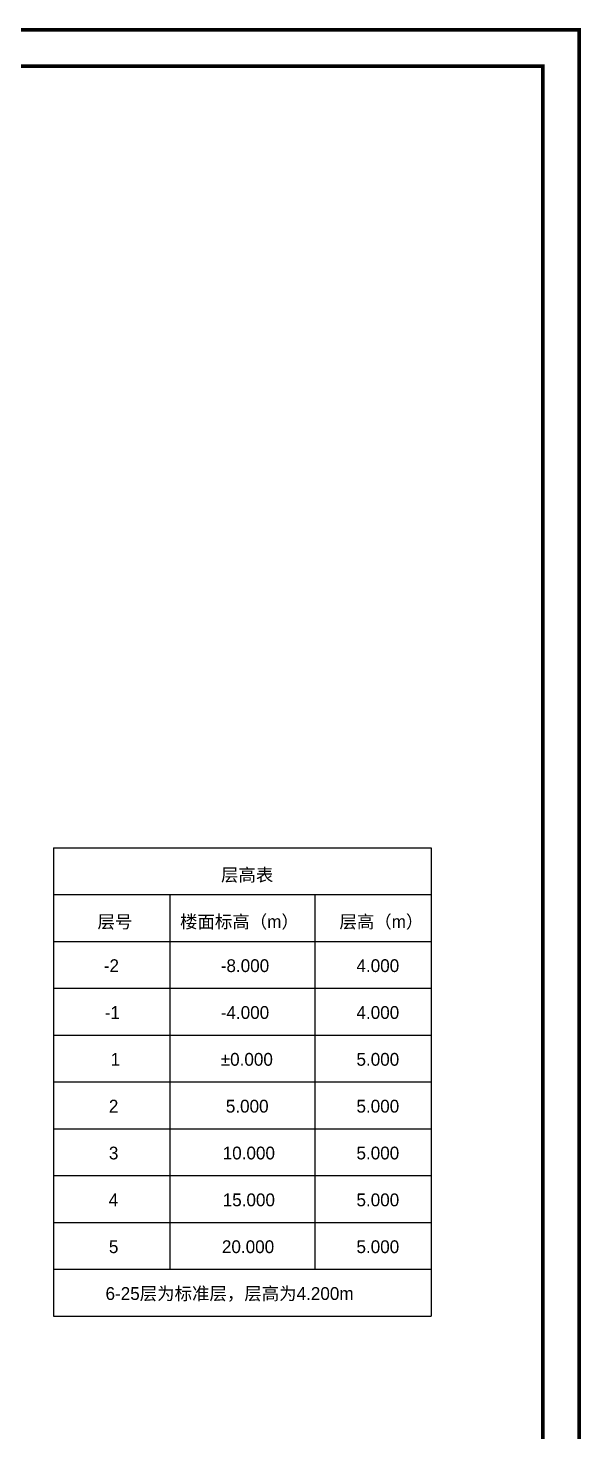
# Model space of a CAD drawing. Extents: x 31132 to 885236, y 345273 to 1212165.
# Drawn here: x 74175 to 83694, y 544387 to 568543 of the extents above; entities that cross this region are included whole.
import ezdxf

# ---------------------------------------------------------------- set-up
doc = ezdxf.new("R2010")
doc.units = 0
doc.header["$LTSCALE"] = 1000
doc.layers.add('TK', color=4, linetype='CONTINUOUS')
doc.layers.add('文字说明', color=7, linetype='CONTINUOUS')
doc.styles.add('STYLE1', font='')
doc.styles.get('STYLE1').set_extended_font_data('Structure Fonts')

msp = doc.modelspace()

# ---------------------------------------------------------------- linework, layer by layer
at = {"layer": 'TK', "const_width": 62.5}
for points in [[(31162.8, 531386.49), (31162.8, 568511.49), (83662.8, 568511.49), (83662.8, 531386.49)], [(34287.8, 532011.49), (34287.8, 567886.49), (83037.8, 567886.49), (83037.8, 532011.49)]]:
    msp.add_lwpolyline(points, close=True, dxfattribs=at)
at = {"layer": '文字说明'}
for p, q in [((74612.81, 554439.71), (74612.81, 546379.71)), ((74612.81, 554439.71), (81112.81, 554439.71)), ((81112.81, 554439.71), (81112.81, 546379.71)), ((74612.81, 553633.71), (81112.81, 553633.71)), ((76614.81, 553633.71), (76614.81, 547185.71)), ((79110.81, 553633.71), (79110.81, 547185.71)), ((74612.81, 552827.71), (81112.81, 552827.71)), ((74612.81, 552021.71), (81112.81, 552021.71)), ((74612.81, 551215.71), (81112.81, 551215.71)), ((74612.81, 550409.71), (81112.81, 550409.71)), ((74612.81, 549603.71), (81112.81, 549603.71)), ((74612.81, 548797.71), (81112.81, 548797.71)), ((74612.81, 547991.71), (81112.81, 547991.71)), ((74612.81, 547185.71), (81112.81, 547185.71)), ((74612.81, 546379.71), (81112.81, 546379.71))]:
    msp.add_line(p, q, dxfattribs=at)

# ---------------------------------------------------------------- texts
at = {"layer": '文字说明', "style": 'STYLE1'}
for s, p in [('层高表', (77497.5, 553861.71)), ('层号', (75371, 553055.71)), ('楼面标高（m）', (76791.88, 553055.71)), ('层高（m）', (79535.7, 553055.71)), ('-2', (75479.2, 552299.71)), ('-8.000', (77492.62, 552299.71)), ('4.000', (79829.12, 552299.71)), ('-1', (75496.02, 551493.71)), ('-4.000', (77492.62, 551493.71)), ('4.000', (79829.12, 551493.71)), ('1', (75596.99, 550687.71)), ('±0.000', (77492.62, 550687.71)), ('5.000', (79829.12, 550687.71)), ('2', (75566.7, 549881.71)), ('5.000', (77580.12, 549881.71)), ('5.000', (79829.12, 549881.71)), ('3', (75566.7, 549075.71)), ('10.000', (77526.27, 549075.71)), ('5.000', (79829.12, 549075.71)), ('4', (75563.33, 548269.71)), ('15.000', (77526.27, 548269.71)), ('5.000', (79829.12, 548269.71)), ('5', (75566.7, 547463.71)), ('20.000', (77512.81, 547463.71)), ('5.000', (79829.12, 547463.71)), ('6-25层为标准层，层高为4.200m', (75508.97, 546657.71))]:
    msp.add_text(s, height=220, dxfattribs=at).set_placement(p)

doc.saveas('drawing.dxf')
